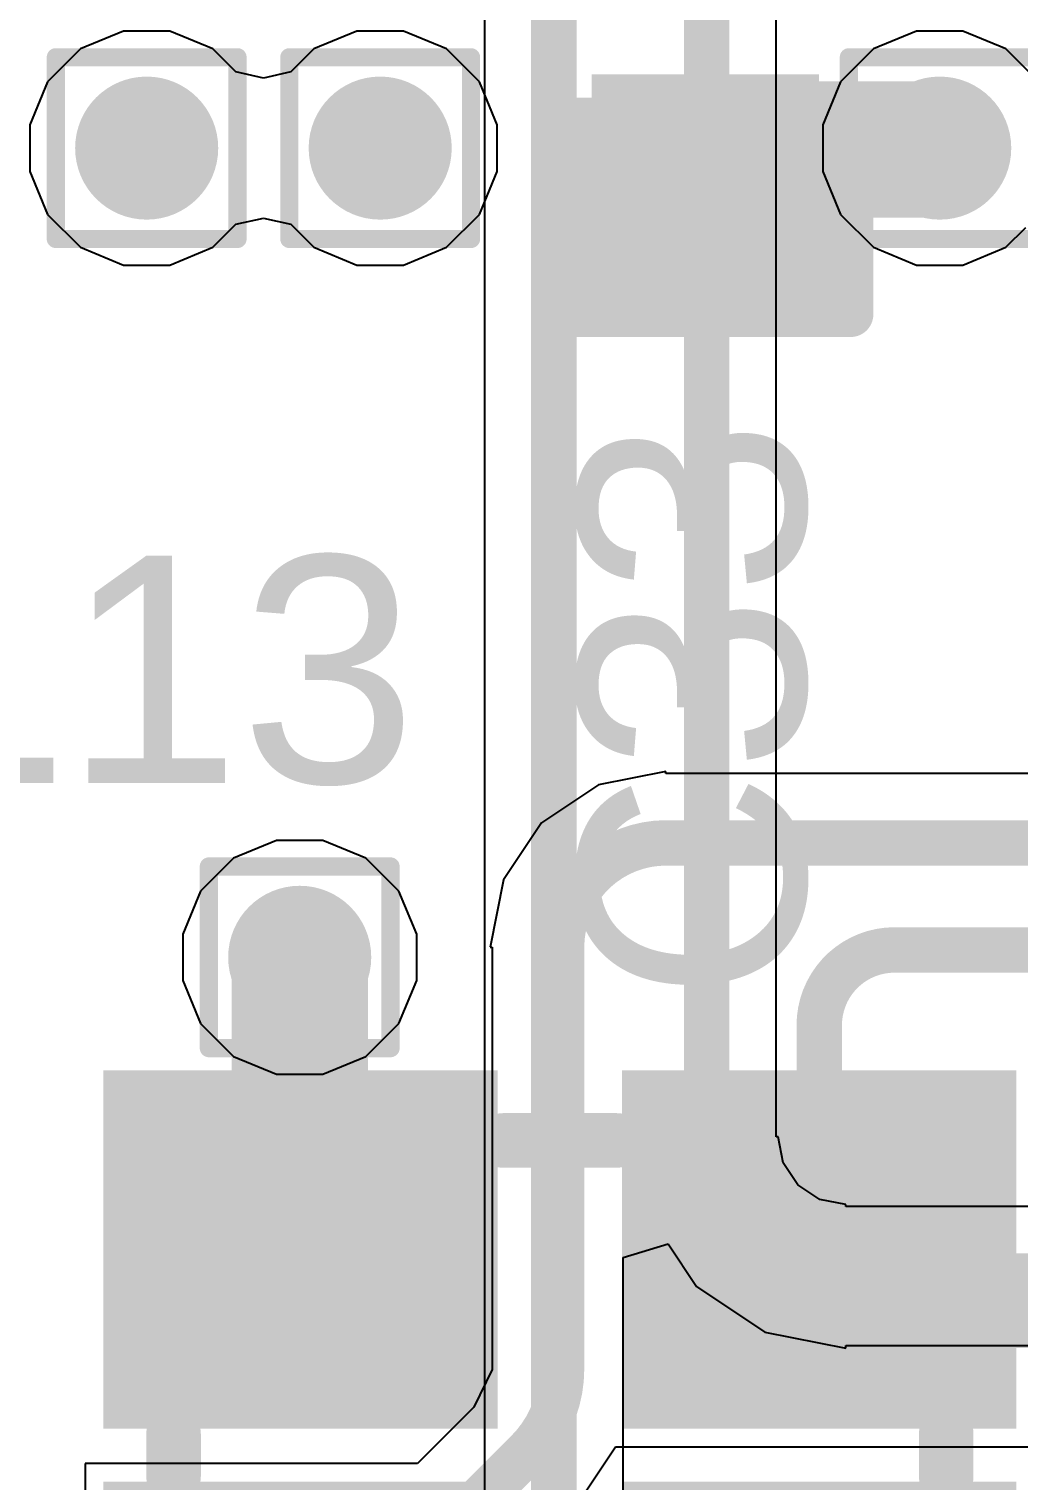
# Model space of a CAD drawing. Header units: inches. Extents: x -12 to 5355, y -7 to 5366.
# Drawn here: x 12.156 to 14.923, y 2.519 to 6.578 of the extents above; entities that cross this region are included whole.
import ezdxf

# ---------------------------------------------------------------- set-up
doc = ezdxf.new("R2010")
doc.units = ezdxf.units.IN
for name, color, linetype in [('BOTTOM LAYER', 5, 'Continuous'), ('Drill Drawing', 1, 'Continuous'), ('GROUND1', 16, 'Continuous'), ('GROUND2', 156, 'Continuous'), ('POWER', 76, 'Continuous'), ('SIGNAL', 90, 'Continuous'), ('TOP LAYER', 1, 'Continuous'), ('Top Overlay', 2, 'Continuous'), ('Top Paste', 8, 'Continuous'), ('Top Solder', 216, 'Continuous'), ('Via Holes', 16, 'Continuous')]:
    doc.layers.add(name, color=color, linetype=linetype)
doc.styles.add('Arial', font='', dxfattribs={"height": 0.2})
doc.styles.get('Arial').set_extended_font_data('Arial')

# ---------------------------------------------------------------- blocks, each defined once
blk = doc.blocks.new('C___0402_122')
at = {"layer": 'TOP LAYER'}
for points in [[(-0.6985, -0.3175), (-0.6985, 0.3175), (-0.2413, 0.3175), (-0.2413, -0.3175)], [(0.2413, -0.3175), (0.2413, 0.3175), (0.6985, 0.3175), (0.6985, -0.3175)]]:
    blk.add_hatch(color=1, dxfattribs=at).paths.add_polyline_path(points)
at = {"layer": 'Top Paste'}
for points in [[(-0.6985, -0.3175), (-0.6985, 0.3175), (-0.2413, 0.3175), (-0.2413, -0.3175)], [(0.2413, -0.3175), (0.2413, 0.3175), (0.6985, 0.3175), (0.6985, -0.3175)]]:
    blk.add_hatch(color=8, dxfattribs=at).paths.add_polyline_path(points)
at = {"layer": 'Top Solder'}
for points in [[(-0.7585, -0.3775), (-0.7585, 0.3775), (-0.1813, 0.3775), (-0.1813, -0.3775)], [(0.1813, -0.3775), (0.1813, 0.3775), (0.7585, 0.3775), (0.7585, -0.3775)]]:
    blk.add_hatch(color=216, dxfattribs=at).paths.add_polyline_path(points)
at = {"layer": 'Top Overlay'}
for points in [[(-0.7874, 0.4064, 0.127, 0.127, 0), (-0.7874, -0.4064, 0.127, 0.127, 0)], [(-0.7874, 0.4064, 0.127, 0.127, 0), (-0.2794, 0.4064, 0.127, 0.127, 0)], [(0.2794, 0.4064, 0.127, 0.127, 0), (0.7874, 0.4064, 0.127, 0.127, 0)], [(0.7874, 0.4064, 0.127, 0.127, 0), (0.7874, -0.4064, 0.127, 0.127, 0)], [(-0.7874, -0.4064, 0.127, 0.127, 0), (-0.2794, -0.4064, 0.127, 0.127, 0)], [(0.2794, -0.4064, 0.127, 0.127, 0), (0.7874, -0.4064, 0.127, 0.127, 0)]]:
    blk.add_lwpolyline(points, format="xyseb", dxfattribs=at)
for points in [[(-0.8191, 0.4064, 0.0635, 0.0635, 1), (-0.7556, 0.4064, 0.0635, 0.0635, 1)], [(-0.8191, 0.4064, 0.0635, 0.0635, 1), (-0.7556, 0.4064, 0.0635, 0.0635, 1)], [(-0.3111, 0.4064, 0.0635, 0.0635, 1), (-0.2477, 0.4064, 0.0635, 0.0635, 1)], [(0.2477, 0.4064, 0.0635, 0.0635, 1), (0.3111, 0.4064, 0.0635, 0.0635, 1)], [(0.7556, 0.4064, 0.0635, 0.0635, 1), (0.8191, 0.4064, 0.0635, 0.0635, 1)], [(0.7556, 0.4064, 0.0635, 0.0635, 1), (0.8191, 0.4064, 0.0635, 0.0635, 1)], [(-0.8191, -0.4064, 0.0635, 0.0635, 1), (-0.7556, -0.4064, 0.0635, 0.0635, 1)], [(-0.8191, -0.4064, 0.0635, 0.0635, 1), (-0.7556, -0.4064, 0.0635, 0.0635, 1)], [(-0.3111, -0.4064, 0.0635, 0.0635, 1), (-0.2477, -0.4064, 0.0635, 0.0635, 1)], [(0.2477, -0.4064, 0.0635, 0.0635, 1), (0.3111, -0.4064, 0.0635, 0.0635, 1)], [(0.7556, -0.4064, 0.0635, 0.0635, 1), (0.8191, -0.4064, 0.0635, 0.0635, 1)], [(0.7556, -0.4064, 0.0635, 0.0635, 1), (0.8191, -0.4064, 0.0635, 0.0635, 1)]]:
    blk.add_lwpolyline(points, format="xyseb", close=True, dxfattribs=at)
blk = doc.blocks.new('BT_XTAL_2016_157')
at = {"layer": 'TOP LAYER'}
for points in [[(-1.2, 1), (-0.25, 1), (-0.25, 0.15), (-1.2, 0.15)], [(0.25, 1), (1.2, 1), (1.2, 0.15), (0.25, 0.15)], [(-1.2, -0.15), (-0.25, -0.15), (-0.25, -1), (-1.2, -1)], [(0.25, -0.15), (1.2, -0.15), (1.2, -1), (0.25, -1)]]:
    blk.add_hatch(color=1, dxfattribs=at).paths.add_polyline_path(points)
at = {"layer": 'Top Paste'}
for points in [[(-1.2, 1), (-0.25, 1), (-0.25, 0.15), (-1.2, 0.15)], [(0.25, 1), (1.2, 1), (1.2, 0.15), (0.25, 0.15)], [(-1.2, -0.15), (-0.25, -0.15), (-0.25, -1), (-1.2, -1)], [(0.25, -0.15), (1.2, -0.15), (1.2, -1), (0.25, -1)]]:
    blk.add_hatch(color=8, dxfattribs=at).paths.add_polyline_path(points)
at = {"layer": 'Top Solder'}
for points in [[(-1.2762, 1.0762), (-0.1738, 1.0762), (-0.1738, 0.0738), (-1.2762, 0.0738)], [(0.1738, 1.0762), (1.2762, 1.0762), (1.2762, 0.0738), (0.1738, 0.0738)], [(-1.2762, -0.0738), (-0.1738, -0.0738), (-0.1738, -1.0762), (-1.2762, -1.0762)], [(0.1738, -0.0738), (1.2762, -0.0738), (1.2762, -1.0762), (0.1738, -1.0762)]]:
    blk.add_hatch(color=216, dxfattribs=at).paths.add_polyline_path(points)
at = {"layer": 'Top Overlay'}
for points in [[(-0.16, 0.88, 0.1524, 0.1524, 0), (0.16, 0.88, 0.1524, 0.1524, 0)], [(-1.08, -0.06, 0.1524, 0.1524, 0), (-1.08, 0.06, 0.1524, 0.1524, 0)], [(1.08, -0.06, 0.1524, 0.1524, 0), (1.08, 0.06, 0.1524, 0.1524, 0)], [(-0.16, -0.88, 0.1524, 0.1524, 0), (0.16, -0.88, 0.1524, 0.1524, 0)]]:
    blk.add_lwpolyline(points, format="xyseb", dxfattribs=at)
for points in [[(-0.1981, 0.88, 0.0762, 0.0762, 1), (-0.1219, 0.88, 0.0762, 0.0762, 1)], [(0.1219, 0.88, 0.0762, 0.0762, 1), (0.1981, 0.88, 0.0762, 0.0762, 1)], [(-1.1181, 0.06, 0.0762, 0.0762, 1), (-1.0419, 0.06, 0.0762, 0.0762, 1)], [(1.0419, 0.06, 0.0762, 0.0762, 1), (1.1181, 0.06, 0.0762, 0.0762, 1)], [(-1.1181, -0.06, 0.0762, 0.0762, 1), (-1.0419, -0.06, 0.0762, 0.0762, 1)], [(1.0419, -0.06, 0.0762, 0.0762, 1), (1.1181, -0.06, 0.0762, 0.0762, 1)], [(-0.1981, -0.88, 0.0762, 0.0762, 1), (-0.1219, -0.88, 0.0762, 0.0762, 1)], [(0.1219, -0.88, 0.0762, 0.0762, 1), (0.1981, -0.88, 0.0762, 0.0762, 1)]]:
    blk.add_lwpolyline(points, format="xyseb", close=True, dxfattribs=at)

msp = doc.modelspace()

# ---------------------------------------------------------------- hatches: boundary and pattern name
at = {"layer": 'BOTTOM LAYER'}
h = msp.add_hatch(color=5, dxfattribs=at)
edge = h.paths.add_edge_path()
edge.add_arc((12.4846, 6.2454), 0.2, 0, 360)
h = msp.add_hatch(color=5, dxfattribs=at)
edge = h.paths.add_edge_path()
edge.add_arc((13.1374, 6.2454), 0.2, 0, 360)
h = msp.add_hatch(color=5, dxfattribs=at)
edge = h.paths.add_edge_path()
edge.add_arc((14.7016, 6.2454), 0.2, 0, 360)
h = msp.add_hatch(color=5, dxfattribs=at)
edge = h.paths.add_edge_path()
edge.add_arc((12.9124, 3.9828), 0.2, 0, 360)
at = {"layer": 'GROUND1'}
h = msp.add_hatch(color=16, dxfattribs=at)
edge = h.paths.add_edge_path()
edge.add_arc((12.4846, 6.2454), 0.2, 0, 360)
h = msp.add_hatch(color=16, dxfattribs=at)
edge = h.paths.add_edge_path()
edge.add_arc((13.1374, 6.2454), 0.2, 0, 360)
h = msp.add_hatch(color=16, dxfattribs=at)
edge = h.paths.add_edge_path()
edge.add_arc((14.7016, 6.2454), 0.2, 0, 360)
h = msp.add_hatch(color=16, dxfattribs=at)
edge = h.paths.add_edge_path()
edge.add_arc((12.9124, 3.9828), 0.2, 0, 360)
at = {"layer": 'GROUND2'}
h = msp.add_hatch(color=156, dxfattribs=at)
edge = h.paths.add_edge_path()
edge.add_arc((12.4846, 6.2454), 0.2, 0, 360)
h = msp.add_hatch(color=156, dxfattribs=at)
edge = h.paths.add_edge_path()
edge.add_arc((13.1374, 6.2454), 0.2, 0, 360)
h = msp.add_hatch(color=156, dxfattribs=at)
edge = h.paths.add_edge_path()
edge.add_arc((14.7016, 6.2454), 0.2, 0, 360)
h = msp.add_hatch(color=156, dxfattribs=at)
edge = h.paths.add_edge_path()
edge.add_arc((12.9124, 3.9828), 0.2, 0, 360)
at = {"layer": 'POWER'}
h = msp.add_hatch(color=76, dxfattribs=at)
edge = h.paths.add_edge_path()
edge.add_arc((12.4846, 6.2454), 0.2, 0, 360)
h = msp.add_hatch(color=76, dxfattribs=at)
edge = h.paths.add_edge_path()
edge.add_arc((13.1374, 6.2454), 0.2, 0, 360)
h = msp.add_hatch(color=76, dxfattribs=at)
edge = h.paths.add_edge_path()
edge.add_arc((14.7016, 6.2454), 0.2, 0, 360)
h = msp.add_hatch(color=76, dxfattribs=at)
edge = h.paths.add_edge_path()
edge.add_arc((12.9124, 3.9828), 0.2, 0, 360)
at = {"layer": 'SIGNAL'}
h = msp.add_hatch(color=90, dxfattribs=at)
edge = h.paths.add_edge_path()
edge.add_arc((12.4846, 6.2454), 0.2, 0, 360)
h = msp.add_hatch(color=90, dxfattribs=at)
edge = h.paths.add_edge_path()
edge.add_arc((13.1374, 6.2454), 0.2, 0, 360)
h = msp.add_hatch(color=90, dxfattribs=at)
edge = h.paths.add_edge_path()
edge.add_arc((14.7016, 6.2454), 0.2, 0, 360)
h = msp.add_hatch(color=90, dxfattribs=at)
edge = h.paths.add_edge_path()
edge.add_arc((12.9124, 3.9828), 0.2, 0, 360)
at = {"layer": 'TOP LAYER'}
h = msp.add_hatch(color=1, dxfattribs=at)
edge = h.paths.add_edge_path()
edge.add_arc((12.4846, 6.2454), 0.2, 0, 360)
h = msp.add_hatch(color=1, dxfattribs=at)
edge = h.paths.add_edge_path()
edge.add_arc((13.1374, 6.2454), 0.2, 0, 360)
msp.add_hatch(color=1, dxfattribs=at).paths.add_polyline_path([(13.7287, 5.8695), (14.3637, 5.8695), (14.3637, 6.4516), (13.7287, 6.4516)])
h = msp.add_hatch(color=1, dxfattribs=at)
edge = h.paths.add_edge_path()
edge.add_arc((14.7016, 6.2454), 0.2, 0, 360)
h = msp.add_hatch(color=1, dxfattribs=at)
edge = h.paths.add_edge_path()
edge.add_arc((12.9124, 3.9828), 0.2, 0, 360)
at = {"layer": 'Via Holes'}
h = msp.add_hatch(color=7, dxfattribs=at)
edge = h.paths.add_edge_path()
edge.add_arc((12.4846, 6.2454), 0.1, 0, 360)
h = msp.add_hatch(color=7, dxfattribs=at)
edge = h.paths.add_edge_path()
edge.add_arc((13.1374, 6.2454), 0.1, 0, 360)
h = msp.add_hatch(color=7, dxfattribs=at)
edge = h.paths.add_edge_path()
edge.add_arc((14.7016, 6.2454), 0.1, 0, 360)
h = msp.add_hatch(color=7, dxfattribs=at)
edge = h.paths.add_edge_path()
edge.add_arc((12.9124, 3.9828), 0.1, 0, 360)

# ---------------------------------------------------------------- linework, layer by layer
at = {"layer": 'Drill Drawing'}
for points in [[(12.2306, 6.4994, 0.0508, 0.0508, 0), (12.7386, 6.4994, 0.0508, 0.0508, 0)], [(12.2306, 5.9914, 0.0508, 0.0508, 0), (12.2306, 6.4994, 0.0508, 0.0508, 0)], [(12.7386, 5.9914, 0.0508, 0.0508, 0), (12.7386, 6.4994, 0.0508, 0.0508, 0)], [(12.8834, 6.4994, 0.0508, 0.0508, 0), (13.3914, 6.4994, 0.0508, 0.0508, 0)], [(12.8834, 5.9914, 0.0508, 0.0508, 0), (12.8834, 6.4994, 0.0508, 0.0508, 0)], [(13.3914, 5.9914, 0.0508, 0.0508, 0), (13.3914, 6.4994, 0.0508, 0.0508, 0)], [(14.4476, 6.4994, 0.0508, 0.0508, 0), (14.9556, 6.4994, 0.0508, 0.0508, 0)], [(14.4476, 5.9914, 0.0508, 0.0508, 0), (14.4476, 6.4994, 0.0508, 0.0508, 0)], [(12.2306, 5.9914, 0.0508, 0.0508, 0), (12.7386, 5.9914, 0.0508, 0.0508, 0)], [(12.8834, 5.9914, 0.0508, 0.0508, 0), (13.3914, 5.9914, 0.0508, 0.0508, 0)], [(14.4476, 5.9914, 0.0508, 0.0508, 0), (14.9556, 5.9914, 0.0508, 0.0508, 0)], [(12.6584, 4.2368, 0.0508, 0.0508, 0), (13.1664, 4.2368, 0.0508, 0.0508, 0)], [(12.6584, 3.7288, 0.0508, 0.0508, 0), (12.6584, 4.2368, 0.0508, 0.0508, 0)], [(13.1664, 3.7288, 0.0508, 0.0508, 0), (13.1664, 4.2368, 0.0508, 0.0508, 0)], [(12.6584, 3.7288, 0.0508, 0.0508, 0), (13.1664, 3.7288, 0.0508, 0.0508, 0)]]:
    msp.add_lwpolyline(points, format="xyseb", dxfattribs=at)
for points in [[(12.2179, 6.4994, 0.0254, 0.0254, 1), (12.2433, 6.4994, 0.0254, 0.0254, 1)], [(12.2179, 6.4994, 0.0254, 0.0254, 1), (12.2433, 6.4994, 0.0254, 0.0254, 1)], [(12.7259, 6.4994, 0.0254, 0.0254, 1), (12.7513, 6.4994, 0.0254, 0.0254, 1)], [(12.7259, 6.4994, 0.0254, 0.0254, 1), (12.7513, 6.4994, 0.0254, 0.0254, 1)], [(12.8707, 6.4994, 0.0254, 0.0254, 1), (12.8961, 6.4994, 0.0254, 0.0254, 1)], [(12.8707, 6.4994, 0.0254, 0.0254, 1), (12.8961, 6.4994, 0.0254, 0.0254, 1)], [(13.3787, 6.4994, 0.0254, 0.0254, 1), (13.4041, 6.4994, 0.0254, 0.0254, 1)], [(13.3787, 6.4994, 0.0254, 0.0254, 1), (13.4041, 6.4994, 0.0254, 0.0254, 1)], [(14.4349, 6.4994, 0.0254, 0.0254, 1), (14.4603, 6.4994, 0.0254, 0.0254, 1)], [(14.4349, 6.4994, 0.0254, 0.0254, 1), (14.4603, 6.4994, 0.0254, 0.0254, 1)], [(12.2179, 5.9914, 0.0254, 0.0254, 1), (12.2433, 5.9914, 0.0254, 0.0254, 1)], [(12.2179, 5.9914, 0.0254, 0.0254, 1), (12.2433, 5.9914, 0.0254, 0.0254, 1)], [(12.7259, 5.9914, 0.0254, 0.0254, 1), (12.7513, 5.9914, 0.0254, 0.0254, 1)], [(12.7259, 5.9914, 0.0254, 0.0254, 1), (12.7513, 5.9914, 0.0254, 0.0254, 1)], [(12.8707, 5.9914, 0.0254, 0.0254, 1), (12.8961, 5.9914, 0.0254, 0.0254, 1)], [(12.8707, 5.9914, 0.0254, 0.0254, 1), (12.8961, 5.9914, 0.0254, 0.0254, 1)], [(13.3787, 5.9914, 0.0254, 0.0254, 1), (13.4041, 5.9914, 0.0254, 0.0254, 1)], [(13.3787, 5.9914, 0.0254, 0.0254, 1), (13.4041, 5.9914, 0.0254, 0.0254, 1)], [(14.4349, 5.9914, 0.0254, 0.0254, 1), (14.4603, 5.9914, 0.0254, 0.0254, 1)], [(14.4349, 5.9914, 0.0254, 0.0254, 1), (14.4603, 5.9914, 0.0254, 0.0254, 1)], [(12.6457, 4.2368, 0.0254, 0.0254, 1), (12.6711, 4.2368, 0.0254, 0.0254, 1)], [(12.6457, 4.2368, 0.0254, 0.0254, 1), (12.6711, 4.2368, 0.0254, 0.0254, 1)], [(13.1537, 4.2368, 0.0254, 0.0254, 1), (13.1791, 4.2368, 0.0254, 0.0254, 1)], [(13.1537, 4.2368, 0.0254, 0.0254, 1), (13.1791, 4.2368, 0.0254, 0.0254, 1)], [(12.6457, 3.7288, 0.0254, 0.0254, 1), (12.6711, 3.7288, 0.0254, 0.0254, 1)], [(12.6457, 3.7288, 0.0254, 0.0254, 1), (12.6711, 3.7288, 0.0254, 0.0254, 1)], [(13.1537, 3.7288, 0.0254, 0.0254, 1), (13.1791, 3.7288, 0.0254, 0.0254, 1)], [(13.1537, 3.7288, 0.0254, 0.0254, 1), (13.1791, 3.7288, 0.0254, 0.0254, 1)]]:
    msp.add_lwpolyline(points, format="xyseb", close=True, dxfattribs=at)
at = {"layer": 'POWER'}
for p, q in [((12.4196, 6.5724), (12.2994, 6.5226)), ((12.5496, 6.5724), (12.4196, 6.5724)), ((12.6698, 6.5226), (12.5496, 6.5724)), ((13.0723, 6.5724), (12.9521, 6.5226)), ((13.2024, 6.5724), (13.0723, 6.5724)), ((13.3226, 6.5226), (13.2024, 6.5724)), ((14.6365, 6.5724), (14.5164, 6.5226)), ((14.7666, 6.5724), (14.6365, 6.5724)), ((14.8868, 6.5226), (14.7666, 6.5724)), ((12.2994, 6.5226), (12.2074, 6.4306)), ((12.7342, 6.4583), (12.6698, 6.5226)), ((12.9521, 6.5226), (12.8878, 6.4583)), ((13.4146, 6.4306), (13.3226, 6.5226)), ((14.5164, 6.5226), (14.4244, 6.4306)), ((14.9788, 6.4306), (14.8868, 6.5226)), ((12.811, 6.4414), (12.7342, 6.4583)), ((12.8878, 6.4583), (12.811, 6.4414)), ((12.2074, 6.4306), (12.1576, 6.3104)), ((13.4644, 6.3104), (13.4146, 6.4306)), ((14.4244, 6.4306), (14.3746, 6.3104)), ((12.1576, 6.3104), (12.1576, 6.1803)), ((13.4644, 6.1803), (13.4644, 6.3104)), ((14.3746, 6.3104), (14.3746, 6.1803)), ((12.1576, 6.1803), (12.2074, 6.0602)), ((13.4146, 6.0602), (13.4644, 6.1803)), ((14.3746, 6.1803), (14.4244, 6.0602)), ((12.2074, 6.0602), (12.2994, 5.9682)), ((12.7342, 6.0325), (12.811, 6.0494)), ((12.811, 6.0494), (12.8878, 6.0325)), ((13.3226, 5.9682), (13.4146, 6.0602)), ((14.4244, 6.0602), (14.5164, 5.9682)), ((12.6698, 5.9682), (12.7342, 6.0325)), ((12.8878, 6.0325), (12.9521, 5.9682)), ((14.8868, 5.9682), (14.9423, 6.0237)), ((12.2994, 5.9682), (12.4196, 5.9184)), ((12.5496, 5.9184), (12.6698, 5.9682)), ((12.9521, 5.9682), (13.0723, 5.9184)), ((13.2024, 5.9184), (13.3226, 5.9682)), ((14.5164, 5.9682), (14.6365, 5.9184)), ((14.7666, 5.9184), (14.8868, 5.9682)), ((12.4196, 5.9184), (12.5496, 5.9184)), ((13.0723, 5.9184), (13.2024, 5.9184)), ((14.6365, 5.9184), (14.7666, 5.9184)), ((12.8474, 4.3098), (12.7272, 4.26)), ((12.9774, 4.3098), (12.8474, 4.3098)), ((13.0976, 4.26), (12.9774, 4.3098)), ((12.7272, 4.26), (12.6352, 4.168)), ((13.1896, 4.168), (13.0976, 4.26)), ((12.6352, 4.168), (12.5854, 4.0478)), ((13.2394, 4.0478), (13.1896, 4.168)), ((12.5854, 4.0478), (12.5854, 3.9177)), ((13.2394, 3.9177), (13.2394, 4.0478)), ((12.5854, 3.9177), (12.6352, 3.7976)), ((13.1896, 3.7976), (13.2394, 3.9177)), ((12.6352, 3.7976), (12.7272, 3.7056)), ((13.0976, 3.7056), (13.1896, 3.7976)), ((12.7272, 3.7056), (12.8474, 3.6558)), ((12.9774, 3.6558), (13.0976, 3.7056)), ((12.8474, 3.6558), (12.9774, 3.6558))]:
    msp.add_line(p, q, dxfattribs=at)
at = {"layer": 'SIGNAL'}
for p, q in [((14.2444, 3.4804), (14.2444, 10.7711)), ((13.4286, 10.2639), (13.4286, 1.7085)), ((14.2497, 3.4804), (14.2444, 3.4804)), ((14.2641, 3.408), (14.2497, 3.4804)), ((14.3051, 3.3467), (14.2641, 3.408)), ((14.3665, 3.3057), (14.3051, 3.3467)), ((14.4389, 3.2913), (14.3665, 3.3057)), ((14.4389, 3.2859), (14.4389, 3.2913)), ((22.8342, 3.2859), (14.4389, 3.2859)), ((13.8171, 3.1435), (13.9421, 3.1814)), ((13.9421, 3.1814), (14.0213, 3.0628)), ((13.8171, 1.7085), (13.8171, 3.1435)), ((14.0213, 3.0628), (14.2129, 2.9348)), ((14.2129, 2.9348), (14.4389, 2.8899)), ((14.4389, 2.8899), (14.4389, 2.8975)), ((14.4389, 2.8975), (22.8577, 2.8975))]:
    msp.add_line(p, q, dxfattribs=at)
for points in [[(14.0502, 3.4804, 0.127, 0.127, 0), (14.0502, 11.0393, 0.127, 0.127, 0)], [(13.6229, 1.7085, 0.127, 0.127, 0), (13.6229, 10.5321, 0.127, 0.127, 0)], [(14.4389, 3.0917, 0.127, 0.127, -0.414214), (14.0502, 3.4804, 0.127, 0.127, 0)], [(14.4389, 3.0917, 0.127, 0.127, 0), (23.113, 3.0917, 0.127, 0.127, 0)]]:
    msp.add_lwpolyline(points, format="xyseb", dxfattribs=at)
for points in [[(14.0184, 3.4804, 0.0635, 0.0635, 1), (14.0819, 3.4804, 0.0635, 0.0635, 1)], [(14.0184, 3.4804, 0.0635, 0.0635, 1), (14.0819, 3.4804, 0.0635, 0.0635, 1)], [(14.4071, 3.0917, 0.0635, 0.0635, 1), (14.4706, 3.0917, 0.0635, 0.0635, 1)], [(14.4071, 3.0917, 0.0635, 0.0635, 1), (14.4706, 3.0917, 0.0635, 0.0635, 1)]]:
    msp.add_lwpolyline(points, format="xyseb", close=True, dxfattribs=at)
at = {"layer": 'TOP LAYER'}
for p, q in [((13.9362, 4.5027), (13.748, 4.4653)), ((13.9362, 4.497), (13.9362, 4.5027)), ((15.113, 4.497), (13.9362, 4.497)), ((13.748, 4.4653), (13.5885, 4.3586)), ((13.5885, 4.3586), (13.4819, 4.1991)), ((13.4819, 4.1991), (13.4444, 4.0109)), ((13.4444, 4.0109), (13.4501, 4.0109)), ((13.4501, 4.0109), (13.4501, 2.8321)), ((13.4501, 2.8307), (13.3992, 2.7248)), ((13.4501, 2.8321), (13.4501, 2.8313)), ((13.4501, 2.8313), (13.4501, 2.8307)), ((13.3992, 2.7248), (13.2421, 2.5678)), ((13.6905, 2.4578), (13.7948, 2.6138)), ((13.7948, 2.6138), (14.9647, 2.6138)), ((13.2421, 2.5678), (12.3128, 2.5678)), ((12.3128, 2.5678), (12.3128, 2.3545))]:
    msp.add_line(p, q, dxfattribs=at)
for points in [[(14.1351, 6.0981, 0.381, 0.381, 0), (14.2788, 6.2418, 0.381, 0.381, 0)], [(14.2788, 6.2418, 0.381, 0.381, 0), (14.6979, 6.2418, 0.381, 0.381, 0)], [(14.6979, 6.2418, 0.381, 0.381, 0), (14.7016, 6.2454, 0.381, 0.381, 0)], [(14.0462, 6.0981, 0.381, 0.381, 0), (14.1351, 6.0981, 0.381, 0.381, 0)], [(13.6444, 4.0109, 0.127, 0.127, -0.414214), (13.9362, 4.3027, 0.127, 0.127, 0)], [(13.9362, 4.3027, 0.127, 0.127, 0), (15.113, 4.3027, 0.127, 0.127, 0)], [(12.9124, 3.2858, 0.381, 0.381, 0), (12.9124, 3.9828, 0.381, 0.381, 0)], [(13.6444, 2.8315, 0.127, 0.127, 0), (13.6444, 4.0109, 0.127, 0.127, 0)], [(14.3648, 3.7929, 0.127, 0.127, -0.414214), (14.5753, 4.0034, 0.127, 0.127, 0)], [(14.5753, 4.0034, 0.127, 0.127, 0), (15.6183, 4.0034, 0.127, 0.127, 0)], [(14.3648, 3.1658, 0.127, 0.127, 0), (14.3648, 3.7929, 0.127, 0.127, 0)], [(14.3648, 3.1658, 0.127, 0.127, 0), (14.513, 3.0176, 0.127, 0.127, 0)], [(14.513, 3.0176, 0.254, 0.254, 0), (15.5117, 3.0176, 0.254, 0.254, 0)], [(13.6444, 2.8307, 0.127, 0.127, -0.199355), (13.5483, 2.5993, 0.127, 0.127, 0)], [(13.6444, 2.8307, 0.127, 0.127, 0), (13.6444, 2.8315, 0.127, 0.127, 0)], [(12.9648, 2.0158, 0.127, 0.127, 0), (13.5483, 2.5993, 0.127, 0.127, 0)]]:
    msp.add_lwpolyline(points, format="xyseb", dxfattribs=at)
for points in [[(14.1835, 6.2418, 0.1905, 0.1905, 1), (14.374, 6.2418, 0.1905, 0.1905, 1)], [(14.1835, 6.2418, 0.1905, 0.1905, 1), (14.374, 6.2418, 0.1905, 0.1905, 1)], [(14.6027, 6.2418, 0.1905, 0.1905, 1), (14.7932, 6.2418, 0.1905, 0.1905, 1)], [(14.6027, 6.2418, 0.1905, 0.1905, 1), (14.7932, 6.2418, 0.1905, 0.1905, 1)], [(14.6063, 6.2454, 0.1905, 0.1905, 1), (14.7968, 6.2454, 0.1905, 0.1905, 1)], [(13.951, 6.0981, 0.1905, 0.1905, 1), (14.1415, 6.0981, 0.1905, 0.1905, 1)], [(14.0398, 6.0981, 0.1905, 0.1905, 1), (14.2303, 6.0981, 0.1905, 0.1905, 1)], [(14.0398, 6.0981, 0.1905, 0.1905, 1), (14.2303, 6.0981, 0.1905, 0.1905, 1)], [(13.9045, 4.3027, 0.0635, 0.0635, 1), (13.968, 4.3027, 0.0635, 0.0635, 1)], [(13.9045, 4.3027, 0.0635, 0.0635, 1), (13.968, 4.3027, 0.0635, 0.0635, 1)], [(12.8171, 3.9828, 0.1905, 0.1905, 1), (13.0076, 3.9828, 0.1905, 0.1905, 1)], [(13.6126, 4.0109, 0.0635, 0.0635, 1), (13.6761, 4.0109, 0.0635, 0.0635, 1)], [(13.6126, 4.0109, 0.0635, 0.0635, 1), (13.6761, 4.0109, 0.0635, 0.0635, 1)], [(14.5435, 4.0034, 0.0635, 0.0635, 1), (14.607, 4.0034, 0.0635, 0.0635, 1)], [(14.5435, 4.0034, 0.0635, 0.0635, 1), (14.607, 4.0034, 0.0635, 0.0635, 1)], [(14.333, 3.7929, 0.0635, 0.0635, 1), (14.3965, 3.7929, 0.0635, 0.0635, 1)], [(14.333, 3.7929, 0.0635, 0.0635, 1), (14.3965, 3.7929, 0.0635, 0.0635, 1)], [(12.8171, 3.2858, 0.1905, 0.1905, 1), (13.0076, 3.2858, 0.1905, 0.1905, 1)], [(14.333, 3.1658, 0.0635, 0.0635, 1), (14.3965, 3.1658, 0.0635, 0.0635, 1)], [(14.333, 3.1658, 0.0635, 0.0635, 1), (14.3965, 3.1658, 0.0635, 0.0635, 1)], [(14.4495, 3.0176, 0.127, 0.127, 1), (14.5765, 3.0176, 0.127, 0.127, 1)], [(14.4812, 3.0176, 0.0635, 0.0635, 1), (14.5447, 3.0176, 0.0635, 0.0635, 1)], [(13.6126, 2.8315, 0.0635, 0.0635, 1), (13.6761, 2.8315, 0.0635, 0.0635, 1)], [(13.6126, 2.8315, 0.0635, 0.0635, 1), (13.6761, 2.8315, 0.0635, 0.0635, 1)], [(13.6126, 2.8307, 0.0635, 0.0635, 1), (13.6761, 2.8307, 0.0635, 0.0635, 1)], [(13.6126, 2.8307, 0.0635, 0.0635, 1), (13.6761, 2.8307, 0.0635, 0.0635, 1)], [(13.5165, 2.5993, 0.0635, 0.0635, 1), (13.58, 2.5993, 0.0635, 0.0635, 1)], [(13.5165, 2.5993, 0.0635, 0.0635, 1), (13.58, 2.5993, 0.0635, 0.0635, 1)]]:
    msp.add_lwpolyline(points, format="xyseb", close=True, dxfattribs=at)

# ---------------------------------------------------------------- block references
at = {"rotation": 90}
msp.add_blockref('C___0402_122', (14.0462, 6.568), dxfattribs=at)
msp.add_blockref('BT_XTAL_2016_157', (13.6398, 2.5908))

# ---------------------------------------------------------------- texts
at = {"layer": 'Top Overlay', "style": 'Arial'}
msp.add_text('C33', height=0.635, rotation=90, dxfattribs=at).set_placement((14.3256, 3.8608))
msp.add_text('L13', height=0.635, dxfattribs=at).set_placement((11.7602, 4.4704))

doc.saveas('drawing.dxf')
